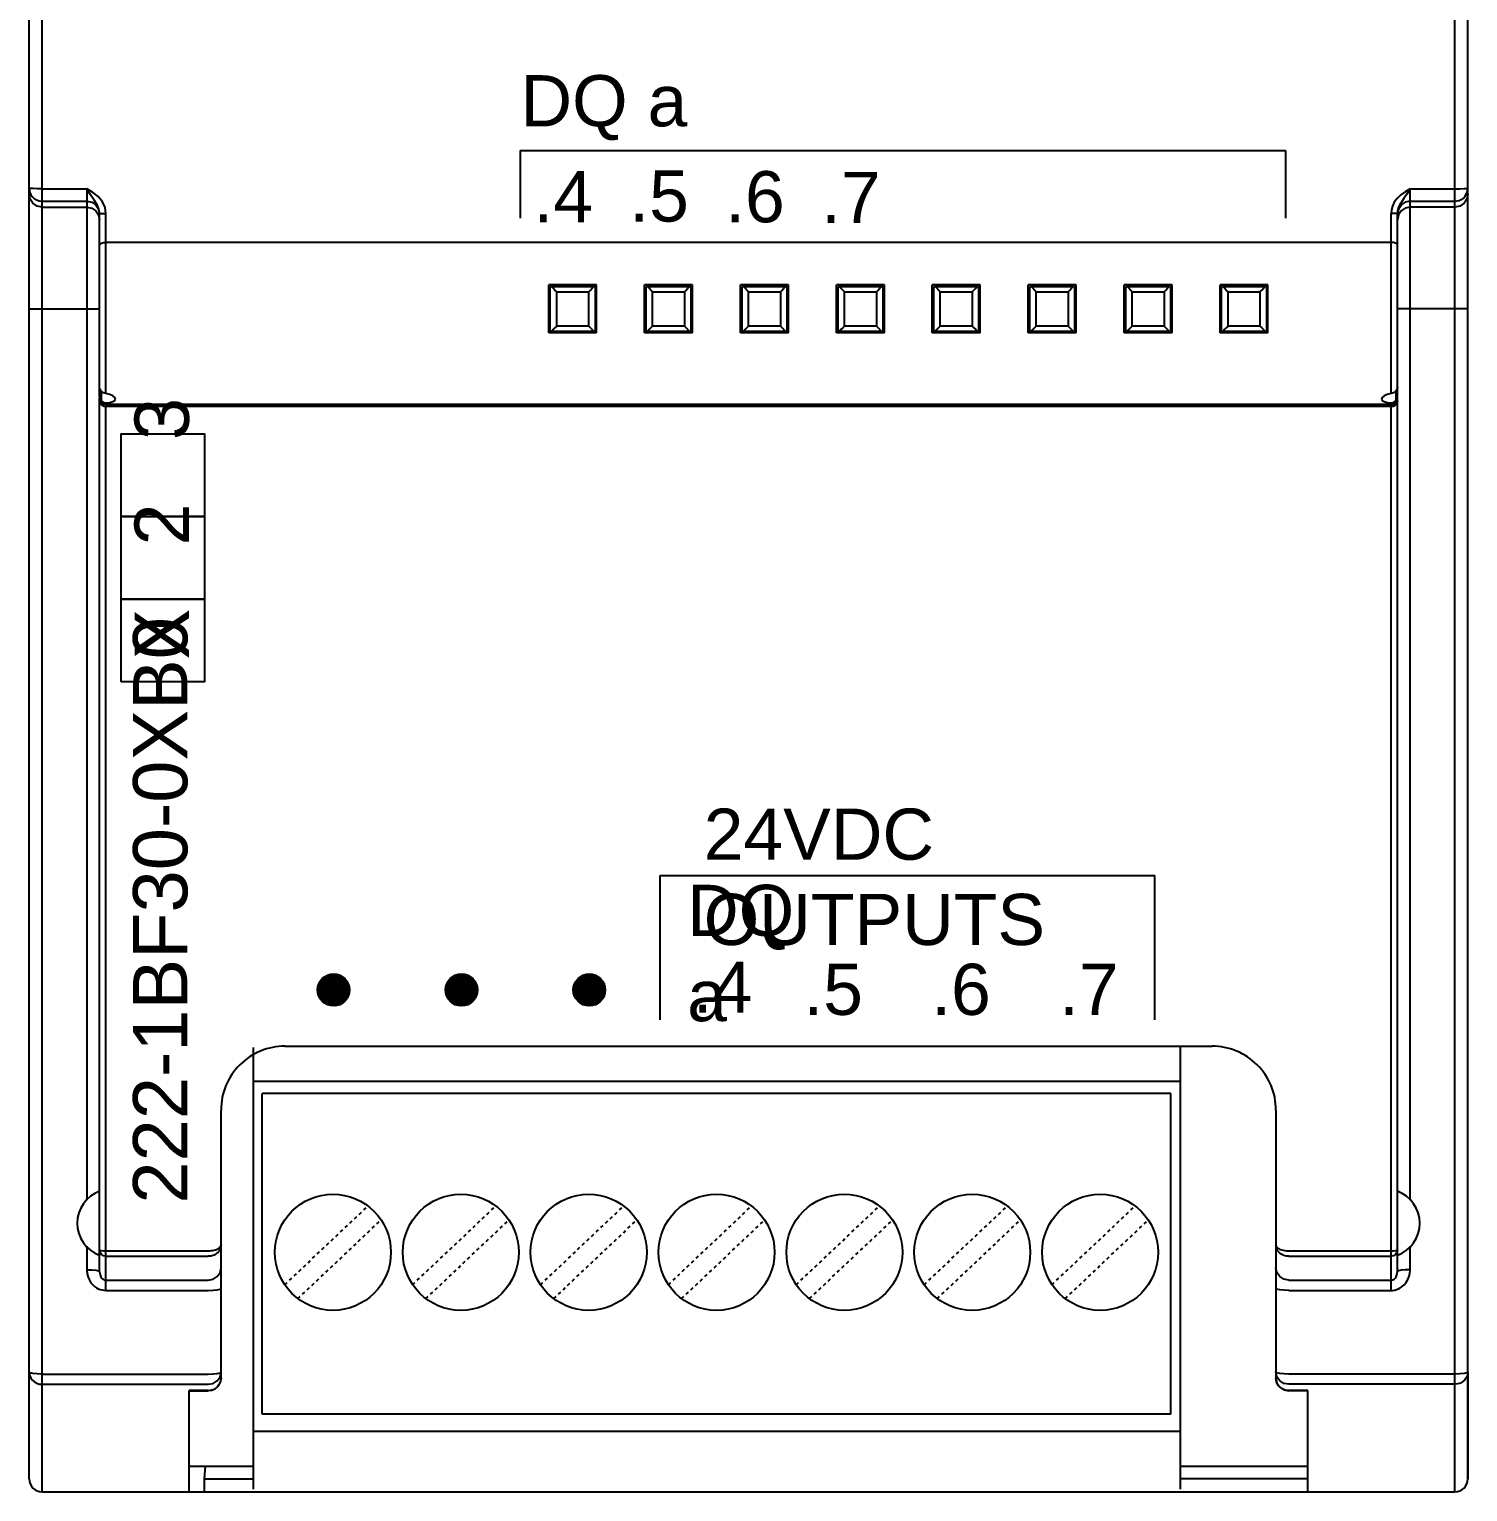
# Model space of a CAD drawing. Header units: inches. Extents: x 57 to 2760, y -193 to 2149.
# Drawn here: x 229.97 to 274.97, y 1503.68 to 1549.43 of the extents above; entities that cross this region are included whole.
import ezdxf

# ---------------------------------------------------------------- set-up
doc = ezdxf.new("R2010")
doc.units = ezdxf.units.IN
doc.header["$MEASUREMENT"] = 0
doc.linetypes.add('DOT', pattern=[0.2, 0.1, -0.1])
doc.styles.get("Standard").update_dxf_attribs({"font": 'arial.ttf'})

msp = doc.modelspace()

# ---------------------------------------------------------------- linework, layer by layer
at = {"color": 7, "linetype": 'Continuous'}
for p, q in [((230.37329, 1503.68422), (230.37329, 1603.68422)), ((274.57329, 1503.68422), (274.57329, 1603.68422)), ((229.97329, 1504.08422), (229.97329, 1603.28422)), ((274.97329, 1504.08422), (274.97329, 1603.28422)), ((229.97329, 1544.45532), (229.97329, 1563.09792)), ((274.97329, 1544.27052), (274.97329, 1563.09792)), ((230.37329, 1544.44652), (231.77329, 1544.44652)), ((231.77329, 1544.44652), (231.77329, 1512.807)), ((273.17329, 1512.807), (273.17329, 1544.44652)), ((273.17329, 1544.44652), (274.57329, 1544.44652)), ((274.9639, 1544.3695), (274.97329, 1544.45532)), ((230.37329, 1544.05684), (231.77329, 1544.05684)), ((230.37329, 1543.87204), (231.77329, 1543.87204)), ((232.14284, 1543.62605), (232.17329, 1543.47356)), ((232.17329, 1543.67629), (232.17329, 1543.67634)), ((232.17329, 1537.93337), (232.17329, 1543.6763)), ((232.27328, 1543.67221), (232.37329, 1543.67157)), ((232.37329, 1538.03858), (232.37329, 1543.67157)), ((272.67329, 1543.67221), (272.57329, 1543.67157)), ((272.57329, 1538.03858), (272.57329, 1543.67157)), ((272.77329, 1537.93337), (272.77329, 1543.67634)), ((272.80373, 1543.62605), (272.77329, 1543.47356)), ((273.17329, 1544.05684), (274.57329, 1544.05684)), ((274.57329, 1543.87204), (273.17329, 1543.87204)), ((272.57329, 1542.76809), (232.37329, 1542.76809)), ((246.22329, 1539.93422), (246.22329, 1541.43422)), ((247.72329, 1541.43422), (246.22329, 1541.43422)), ((246.27329, 1539.98422), (246.27329, 1541.38422)), ((246.27329, 1541.38422), (247.67329, 1541.38422)), ((247.67329, 1541.38422), (247.67329, 1539.98422)), ((247.72329, 1539.93422), (247.72329, 1541.43422)), ((249.22329, 1539.93422), (249.22329, 1541.43422)), ((250.72329, 1541.43422), (249.22329, 1541.43422)), ((249.27329, 1539.98422), (249.27329, 1541.38422)), ((249.27329, 1541.38422), (250.67329, 1541.38422)), ((250.67329, 1541.38422), (250.67329, 1539.98422)), ((250.72329, 1539.93422), (250.72329, 1541.43422)), ((252.22329, 1539.93422), (252.22329, 1541.43422)), ((253.72329, 1541.43422), (252.22329, 1541.43422)), ((252.27329, 1539.98422), (252.27329, 1541.38422)), ((252.27329, 1541.38422), (253.67329, 1541.38422)), ((253.67329, 1541.38422), (253.67329, 1539.98422)), ((253.72329, 1539.93422), (253.72329, 1541.43422)), ((255.22329, 1539.93422), (255.22329, 1541.43422)), ((256.72329, 1541.43422), (255.22329, 1541.43422)), ((255.27329, 1539.98422), (255.27329, 1541.38422)), ((255.27329, 1541.38422), (256.67329, 1541.38422)), ((256.67329, 1541.38422), (256.67329, 1539.98422)), ((256.72329, 1539.93422), (256.72329, 1541.43422)), ((258.22329, 1539.93422), (258.22329, 1541.43422)), ((259.72329, 1541.43422), (258.22329, 1541.43422)), ((258.27329, 1539.98422), (258.27329, 1541.38422)), ((258.27329, 1541.38422), (259.67329, 1541.38422)), ((259.67329, 1541.38422), (259.67329, 1539.98422)), ((259.72329, 1539.93422), (259.72329, 1541.43422)), ((261.22329, 1539.93422), (261.22329, 1541.43422)), ((262.72329, 1541.43422), (261.22329, 1541.43422)), ((261.27329, 1539.98422), (261.27329, 1541.38422)), ((261.27329, 1541.38422), (262.67329, 1541.38422)), ((262.67329, 1541.38422), (262.67329, 1539.98422)), ((262.72329, 1539.93422), (262.72329, 1541.43422)), ((264.22329, 1539.93422), (264.22329, 1541.43422)), ((265.72329, 1541.43422), (264.22329, 1541.43422)), ((264.27329, 1539.98422), (264.27329, 1541.38422)), ((264.27329, 1541.38422), (265.67329, 1541.38422)), ((265.67329, 1541.38422), (265.67329, 1539.98422)), ((265.72329, 1539.93422), (265.72329, 1541.43422)), ((267.22329, 1539.93422), (267.22329, 1541.43422)), ((268.72329, 1541.43422), (267.22329, 1541.43422)), ((267.27329, 1539.98422), (267.27329, 1541.38422)), ((267.27329, 1541.38422), (268.67329, 1541.38422)), ((268.67329, 1541.38422), (268.67329, 1539.98422)), ((268.72329, 1539.93422), (268.72329, 1541.43422)), ((246.22329, 1541.18422), (246.27329, 1541.18422)), ((246.47329, 1541.21993), (247.47329, 1541.21993)), ((246.47336, 1540.1485), (246.47336, 1541.21993)), ((247.47321, 1541.21993), (247.47321, 1540.1485)), ((249.47329, 1541.21993), (250.47329, 1541.21993)), ((249.47336, 1540.1485), (249.47336, 1541.21993)), ((250.47321, 1541.21993), (250.47321, 1540.1485)), ((252.47329, 1541.21993), (253.47329, 1541.21993)), ((252.47336, 1540.1485), (252.47336, 1541.21993)), ((253.47321, 1541.21993), (253.47321, 1540.1485)), ((255.47329, 1541.21993), (256.47329, 1541.21993)), ((255.47336, 1540.1485), (255.47336, 1541.21993)), ((256.47321, 1541.21993), (256.47321, 1540.1485)), ((258.47329, 1541.21993), (259.47329, 1541.21993)), ((258.47336, 1540.1485), (258.47336, 1541.21993)), ((259.47321, 1541.21993), (259.47321, 1540.1485)), ((261.47329, 1541.21993), (262.47329, 1541.21993)), ((261.47336, 1540.1485), (261.47336, 1541.21993)), ((262.47321, 1541.21993), (262.47321, 1540.1485)), ((264.47329, 1541.21993), (265.47329, 1541.21993)), ((264.47336, 1540.1485), (264.47336, 1541.21993)), ((265.47321, 1541.21993), (265.47321, 1540.1485)), ((267.47329, 1541.21993), (268.47329, 1541.21993)), ((267.47336, 1540.1485), (267.47336, 1541.21993)), ((268.47321, 1541.21993), (268.47321, 1540.1485)), ((268.67329, 1541.18422), (268.72329, 1541.18422)), ((229.97329, 1540.68422), (232.17329, 1540.68422)), ((274.97329, 1540.68422), (272.77329, 1540.68422)), ((246.22329, 1540.18422), (246.27329, 1540.18422)), ((247.67329, 1539.98422), (246.27329, 1539.98422)), ((247.47329, 1540.1485), (246.47329, 1540.1485)), ((250.67329, 1539.98422), (249.27329, 1539.98422)), ((250.47329, 1540.1485), (249.47329, 1540.1485)), ((253.67329, 1539.98422), (252.27329, 1539.98422)), ((253.47329, 1540.1485), (252.47329, 1540.1485)), ((256.67329, 1539.98422), (255.27329, 1539.98422)), ((256.47329, 1540.1485), (255.47329, 1540.1485)), ((259.67329, 1539.98422), (258.27329, 1539.98422)), ((259.47329, 1540.1485), (258.47329, 1540.1485)), ((262.67329, 1539.98422), (261.27329, 1539.98422)), ((262.47329, 1540.1485), (261.47329, 1540.1485)), ((265.67329, 1539.98422), (264.27329, 1539.98422)), ((265.47329, 1540.1485), (264.47329, 1540.1485)), ((268.67329, 1539.98422), (267.27329, 1539.98422)), ((268.47329, 1540.1485), (267.47329, 1540.1485)), ((268.67329, 1540.18422), (268.72329, 1540.18422)), ((247.72329, 1539.93422), (246.22329, 1539.93422)), ((250.72329, 1539.93422), (249.22329, 1539.93422)), ((253.72329, 1539.93422), (252.22329, 1539.93422)), ((256.72329, 1539.93422), (255.22329, 1539.93422)), ((259.72329, 1539.93422), (258.22329, 1539.93422)), ((262.72329, 1539.93422), (261.22329, 1539.93422)), ((265.72329, 1539.93422), (264.22329, 1539.93422)), ((268.72329, 1539.93422), (267.22329, 1539.93422)), ((232.22329, 1538.11532), (232.22329, 1537.8075)), ((272.72329, 1538.11532), (272.72329, 1537.8075)), ((232.17329, 1510.56805), (232.17329, 1537.89487)), ((232.37329, 1509.98165), (232.37329, 1537.74837)), ((272.57329, 1537.69563), (232.37329, 1537.69563)), ((272.57329, 1509.98165), (272.57329, 1537.74837)), ((272.75806, 1537.81863), (272.77329, 1537.89487)), ((272.77329, 1537.81211), (272.76272, 1537.75315)), ((272.77329, 1510.56805), (272.77329, 1537.89487)), ((272.77329, 1537.81211), (272.77329, 1537.89487)), ((272.57329, 1537.62824), (232.37329, 1537.62824)), ((238.9949, 1519.37489), (239.5001, 1519.88008)), ((238.99745, 1519.40063), (239.47435, 1519.87754)), ((238.99875, 1519.35554), (239.51945, 1519.87623)), ((239.0026, 1519.33618), (239.5388, 1519.87238)), ((239.00321, 1519.4296), (239.44539, 1519.87178)), ((239.00645, 1519.31683), (239.55816, 1519.86853)), ((239.00897, 1519.45856), (239.41643, 1519.86602)), ((239.0103, 1519.29748), (239.57751, 1519.86468)), ((239.01415, 1519.27813), (239.59686, 1519.86083)), ((239.01473, 1519.48752), (239.38746, 1519.86026)), ((239.018, 1519.25877), (239.61621, 1519.85698)), ((239.02049, 1519.51648), (239.3585, 1519.85449)), ((239.02185, 1519.23942), (239.63557, 1519.85313)), ((239.0257, 1519.22007), (239.65492, 1519.84929)), ((239.02625, 1519.54545), (239.32954, 1519.84873)), ((239.02955, 1519.20072), (239.67427, 1519.84544)), ((239.03442, 1519.57681), (239.29817, 1519.84057)), ((239.03584, 1519.1838), (239.69118, 1519.83915)), ((239.04513, 1519.16989), (239.70509, 1519.82986)), ((239.05442, 1519.15598), (239.719, 1519.82056)), ((242.99722, 1519.36326), (243.51172, 1519.87777)), ((242.99975, 1519.4122), (243.46279, 1519.87524)), ((243.00492, 1519.32456), (243.55043, 1519.87007)), ((243.01127, 1519.47013), (243.40486, 1519.86372)), ((243.01261, 1519.28585), (243.58913, 1519.86237)), ((243.02031, 1519.24715), (243.62784, 1519.85467)), ((243.02279, 1519.52805), (243.34693, 1519.85219)), ((243.02801, 1519.20844), (243.66654, 1519.84697)), ((243.04142, 1519.17545), (243.69954, 1519.83357)), ((243.05307, 1519.60474), (243.27025, 1519.82191)), ((246.99722, 1519.36326), (247.51172, 1519.87777)), ((246.99975, 1519.4122), (247.46279, 1519.87524)), ((247.00492, 1519.32456), (247.55043, 1519.87007)), ((247.01127, 1519.47013), (247.40486, 1519.86372)), ((247.01261, 1519.28585), (247.58913, 1519.86237)), ((247.02031, 1519.24715), (247.62784, 1519.85467)), ((247.02279, 1519.52805), (247.34693, 1519.85219)), ((247.02801, 1519.20844), (247.66654, 1519.84697)), ((247.04142, 1519.17545), (247.69954, 1519.83357)), ((247.05307, 1519.60474), (247.27025, 1519.82191)), ((239.06372, 1519.14208), (239.73291, 1519.81127)), ((239.07301, 1519.12817), (239.74682, 1519.80198)), ((239.08114, 1519.64674), (239.22825, 1519.79385)), ((239.0823, 1519.11426), (239.76073, 1519.79268)), ((239.0916, 1519.10035), (239.77464, 1519.78339)), ((239.10089, 1519.08644), (239.78854, 1519.7741)), ((239.11018, 1519.07253), (239.80245, 1519.7648)), ((239.11948, 1519.05862), (239.81636, 1519.75551)), ((239.12786, 1519.71666), (239.15833, 1519.74713)), ((239.12877, 1519.04472), (239.83027, 1519.74621)), ((239.13806, 1519.03081), (239.84418, 1519.73692)), ((239.15098, 1519.02052), (239.85446, 1519.72401)), ((239.16489, 1519.01123), (239.86376, 1519.7101)), ((239.1788, 1519.00193), (239.87305, 1519.69619)), ((239.19271, 1518.99264), (239.88234, 1519.68228)), ((239.20661, 1518.98335), (239.89164, 1519.66837)), ((239.22052, 1518.97405), (239.90093, 1519.65446)), ((239.23443, 1518.96476), (239.91022, 1519.64055)), ((239.24834, 1518.95547), (239.91952, 1519.62665)), ((239.26225, 1518.94617), (239.92881, 1519.61274)), ((239.27616, 1518.93688), (239.93811, 1519.59883)), ((239.29007, 1518.92759), (239.9474, 1519.58492)), ((239.30464, 1518.91896), (239.95603, 1519.57035)), ((239.32399, 1518.91511), (239.95988, 1519.55099)), ((239.34335, 1518.91126), (239.96372, 1519.53164)), ((239.3627, 1518.90741), (239.96757, 1519.51229)), ((239.38205, 1518.90356), (239.97142, 1519.49294)), ((239.4014, 1518.89971), (239.97527, 1519.47358)), ((239.42076, 1518.89586), (239.97912, 1519.45423)), ((239.44011, 1518.89201), (239.98297, 1519.43488)), ((239.45946, 1518.88816), (239.98682, 1519.41553)), ((239.47881, 1518.88431), (239.99067, 1519.39617)), ((239.50042, 1518.88272), (239.99226, 1519.37456)), ((243.06001, 1519.14763), (243.72736, 1519.81498)), ((243.07859, 1519.11981), (243.75517, 1519.79639)), ((243.09718, 1519.092), (243.78299, 1519.77781)), ((243.11577, 1519.06418), (243.81081, 1519.75922)), ((243.13435, 1519.03636), (243.83862, 1519.74063)), ((243.15933, 1519.01494), (243.86005, 1519.71565)), ((243.18715, 1518.99635), (243.87863, 1519.68783)), ((243.21497, 1518.97777), (243.89722, 1519.66002)), ((243.24279, 1518.95918), (243.91581, 1519.6322)), ((243.2706, 1518.94059), (243.93439, 1519.60438)), ((243.29842, 1518.92201), (243.95298, 1519.57657)), ((243.33562, 1518.9128), (243.96219, 1519.53937)), ((243.37432, 1518.9051), (243.96989, 1519.50066)), ((243.41303, 1518.8974), (243.97759, 1519.46196)), ((243.45173, 1518.8897), (243.98528, 1519.42325)), ((243.49044, 1518.882), (243.99298, 1519.38455)), ((247.06001, 1519.14763), (247.72736, 1519.81498)), ((247.07859, 1519.11981), (247.75517, 1519.79639)), ((247.09718, 1519.092), (247.78299, 1519.77781)), ((247.11577, 1519.06418), (247.81081, 1519.75922)), ((247.13435, 1519.03636), (247.83862, 1519.74063)), ((247.15933, 1519.01494), (247.86005, 1519.71565)), ((247.18715, 1518.99635), (247.87863, 1519.68783)), ((247.21497, 1518.97777), (247.89722, 1519.66002)), ((247.24279, 1518.95918), (247.91581, 1519.6322)), ((247.2706, 1518.94059), (247.93439, 1519.60438)), ((247.29842, 1518.92201), (247.95298, 1519.57657)), ((247.33562, 1518.9128), (247.96219, 1519.53937)), ((247.37432, 1518.9051), (247.96989, 1519.50066)), ((247.41303, 1518.8974), (247.97759, 1519.46196)), ((247.45173, 1518.8897), (247.98528, 1519.42325)), ((247.49044, 1518.882), (247.99298, 1519.38455)), ((239.52939, 1518.88849), (239.9865, 1519.3456)), ((239.55835, 1518.89425), (239.98074, 1519.31663)), ((239.58731, 1518.90001), (239.97498, 1519.28767)), ((239.61628, 1518.90577), (239.96922, 1519.25871)), ((239.64524, 1518.91153), (239.96346, 1519.22975)), ((239.6742, 1518.91729), (239.95769, 1519.20078)), ((239.72892, 1518.9488), (239.92618, 1519.14607)), ((239.79884, 1518.99553), (239.87946, 1519.07614)), ((243.54678, 1518.89195), (243.98304, 1519.3282)), ((243.60471, 1518.90347), (243.97152, 1519.27028)), ((243.66264, 1518.91499), (243.96, 1519.21235)), ((243.77092, 1518.97687), (243.89812, 1519.10407)), ((247.54678, 1518.89195), (247.98304, 1519.3282)), ((247.60471, 1518.90347), (247.97152, 1519.27028)), ((247.66264, 1518.91499), (247.96, 1519.21235)), ((236.97329, 1517.57949), (236.97329, 1503.76422)), ((237.97338, 1517.62222), (266.97329, 1517.62222)), ((265.97329, 1517.57949), (265.97329, 1503.76422)), ((265.97329, 1516.51333), (236.97329, 1516.51333)), ((265.68329, 1516.14622), (237.26329, 1516.14622)), ((237.26329, 1506.11422), (237.26329, 1516.14622)), ((265.68329, 1506.11422), (265.68329, 1516.14622)), ((235.97329, 1507.23786), (235.97329, 1515.62222)), ((235.97329, 1511.39922), (235.97329, 1515.62222)), ((268.97329, 1515.62222), (268.97329, 1507.23786)), ((231.77329, 1511.36144), (231.77329, 1510.62822)), ((232.37329, 1511.22138), (235.57329, 1511.22138)), ((269.37329, 1511.22138), (272.57329, 1511.22138)), ((273.17329, 1510.62822), (273.17329, 1511.36144)), ((232.37329, 1511.04854), (235.57329, 1511.04854)), ((269.37329, 1511.04854), (272.57329, 1511.04854)), ((232.37329, 1510.30655), (235.57329, 1510.30655)), ((269.37329, 1510.30655), (272.57329, 1510.30655)), ((232.37329, 1509.98165), (235.57329, 1509.98165)), ((269.37329, 1509.98165), (272.57329, 1509.98165)), ((230.37329, 1507.3658), (235.57329, 1507.3658)), ((230.37329, 1507.04595), (235.57329, 1507.04595)), ((235.94268, 1507.2842), (235.97329, 1507.4325)), ((269.00389, 1507.2842), (268.97329, 1507.4325)), ((274.57329, 1507.3658), (269.37329, 1507.3658)), ((274.57329, 1507.04595), (269.37329, 1507.04595)), ((274.97329, 1507.4325), (274.97329, 1504.08422)), ((234.97329, 1503.68422), (234.97329, 1506.85052)), ((235.57329, 1506.85052), (234.97329, 1506.85052)), ((234.97329, 1506.83786), (235.57329, 1506.83786)), ((235.72449, 1506.86754), (235.57329, 1506.83786)), ((235.57329, 1506.85052), (235.68892, 1506.86706)), ((235.68892, 1506.86706), (235.79617, 1506.91623)), ((235.79617, 1506.91623), (235.8893, 1507.00039)), ((269.22208, 1506.86754), (269.37329, 1506.83786)), ((269.97329, 1506.85052), (269.37329, 1506.85052)), ((269.97329, 1506.83786), (269.37329, 1506.83786)), ((269.97329, 1503.68422), (269.97329, 1506.85052)), ((265.68329, 1506.11422), (237.26329, 1506.11422)), ((236.97329, 1505.57422), (265.97329, 1505.57422)), ((234.97329, 1504.48422), (236.97329, 1504.48422)), ((235.47329, 1504.48422), (235.44187, 1504.08422)), ((265.97329, 1504.48422), (269.97329, 1504.48422)), ((235.44187, 1504.08422), (235.44187, 1503.68422)), ((235.44187, 1504.08422), (236.97329, 1504.08422)), ((269.97329, 1504.08422), (265.97329, 1504.08422)), ((230.37329, 1503.68422), (274.57329, 1503.68422))]:
    msp.add_line(p, q, dxfattribs=at)
for p, q in [((245.32887, 1545.63612), (269.26797, 1545.63612)), ((245.32887, 1545.63612), (245.32887, 1543.52009)), ((269.26797, 1545.63612), (269.26797, 1543.52009)), ((249.71353, 1522.96263), (265.18829, 1522.96263)), ((249.71353, 1518.44904), (249.71353, 1522.96263)), ((265.18829, 1518.44904), (265.18829, 1522.96263))]:
    msp.add_line(p, q)
at = {"linetype": 'DOT'}
for p, q in [((237.96743, 1510.16099), (240.56651, 1512.62304)), ((241.96743, 1510.16099), (244.56651, 1512.62304)), ((245.96743, 1510.16099), (248.56651, 1512.62304)), ((249.96743, 1510.16099), (252.56651, 1512.62304)), ((253.96743, 1510.16099), (256.56651, 1512.62304)), ((257.96743, 1510.16099), (260.56651, 1512.62304)), ((261.96743, 1510.16099), (264.56651, 1512.62304)), ((238.38006, 1509.7254), (240.97914, 1512.18745)), ((242.38006, 1509.7254), (244.97914, 1512.18745)), ((246.38006, 1509.7254), (248.97914, 1512.18745)), ((250.38006, 1509.7254), (252.97914, 1512.18745)), ((254.38006, 1509.7254), (256.97914, 1512.18745)), ((258.38006, 1509.7254), (260.97914, 1512.18745)), ((262.38006, 1509.7254), (264.97914, 1512.18745))]:
    msp.add_line(p, q, dxfattribs=at)
at = {"color": 7, "linetype": 'Continuous'}
for points in [[(230.37329, 1544.44652), (230.21965, 1544.4472), (230.0895, 1544.44912), (230.00296, 1544.45199), (229.97329, 1544.45532)], [(229.97329, 1544.45532), (229.97839, 1544.39188), (229.99524, 1544.32513), (230.02578, 1544.25797), (230.07127, 1544.19405), (230.13166, 1544.13776), (230.20491, 1544.09386), (230.28714, 1544.06619), (230.37329, 1544.05684)], [(230.37329, 1543.87204), (230.22021, 1543.90237), (230.09044, 1543.98875), (230.00373, 1544.11803), (229.97329, 1544.27052)], [(232.17329, 1543.67634), (232.15495, 1543.80654), (232.09954, 1543.93964), (232.00723, 1544.08268), (231.88988, 1544.25268), (231.77329, 1544.44652)], [(232.37329, 1543.67157), (232.34588, 1543.85858), (232.26307, 1544.03938), (232.12454, 1544.20493), (231.94797, 1544.34125), (231.77329, 1544.44652)], [(273.17329, 1544.44652), (273.01548, 1544.35216), (272.87764, 1544.2535), (272.76281, 1544.14418), (272.67494, 1544.02557), (272.6157, 1543.90352), (272.58311, 1543.78385), (272.57329, 1543.67157)], [(273.17329, 1544.44652), (273.06801, 1544.27039), (272.97628, 1544.1346), (272.89981, 1544.02553), (272.84113, 1543.92868), (272.80158, 1543.83838), (272.77983, 1543.75386), (272.77329, 1543.67634)], [(274.57329, 1544.44652), (274.72692, 1544.4472), (274.85707, 1544.44912), (274.94361, 1544.45199), (274.97329, 1544.45532)], [(274.57329, 1544.05684), (274.63696, 1544.06192), (274.70397, 1544.07871), (274.77138, 1544.10914), (274.83556, 1544.15445), (274.89206, 1544.21461), (274.93612, 1544.28758), (274.9639, 1544.3695)], [(274.97329, 1544.27052), (274.94284, 1544.11803), (274.85613, 1543.98875), (274.72636, 1543.90237), (274.57329, 1543.87204)], [(231.77329, 1544.05684), (231.92636, 1544.02651), (232.05613, 1543.94013), (232.14284, 1543.81085), (232.16984, 1543.67561)], [(231.77329, 1543.87204), (231.92636, 1543.84171), (232.05613, 1543.75533), (232.14284, 1543.62605)], [(232.17329, 1543.67634), (232.20008, 1543.67396), (232.27328, 1543.67221)], [(272.77329, 1543.67634), (272.74649, 1543.67396), (272.67329, 1543.67221)], [(273.17329, 1544.05684), (273.02021, 1544.02651), (272.89044, 1543.94013), (272.80373, 1543.81085), (272.77674, 1543.67565)], [(273.17329, 1543.87204), (273.02021, 1543.84171), (272.89044, 1543.75533), (272.80373, 1543.62605)], [(232.17329, 1542.68778), (232.18719, 1542.7176), (232.22848, 1542.74354), (232.29334, 1542.76153), (232.37329, 1542.76809)], [(272.77329, 1542.68778), (272.75938, 1542.7176), (272.71809, 1542.74354), (272.65323, 1542.76153), (272.57329, 1542.76809)], [(246.47329, 1541.21993), (246.41903, 1541.27507), (246.36654, 1541.32981), (246.31595, 1541.38422)], [(247.47329, 1541.21993), (247.52754, 1541.27507), (247.58003, 1541.32981), (247.63062, 1541.38422)], [(249.47329, 1541.21993), (249.41904, 1541.27505), (249.36655, 1541.3298), (249.31595, 1541.38422)], [(250.47329, 1541.21993), (250.52753, 1541.27505), (250.58002, 1541.3298), (250.63062, 1541.38422)], [(252.47329, 1541.21993), (252.41906, 1541.27504), (252.36656, 1541.32979), (252.31595, 1541.38422)], [(253.47329, 1541.21993), (253.52751, 1541.27504), (253.58001, 1541.32979), (253.63062, 1541.38422)], [(255.47329, 1541.21993), (255.41907, 1541.27503), (255.36658, 1541.32977), (255.31595, 1541.38422)], [(256.47329, 1541.21993), (256.5275, 1541.27503), (256.57999, 1541.32977), (256.63062, 1541.38422)], [(258.47329, 1541.21993), (258.41908, 1541.27502), (258.36659, 1541.32976), (258.31595, 1541.38422)], [(259.47329, 1541.21993), (259.52749, 1541.27502), (259.57998, 1541.32976), (259.63062, 1541.38422)], [(261.47329, 1541.21993), (261.41909, 1541.27501), (261.36659, 1541.32975), (261.31595, 1541.38422)], [(262.47329, 1541.21993), (262.52748, 1541.27501), (262.57997, 1541.32975), (262.63062, 1541.38422)], [(264.47329, 1541.21993), (264.4191, 1541.275), (264.3666, 1541.32975), (264.31595, 1541.38422)], [(265.47329, 1541.21993), (265.52747, 1541.275), (265.57997, 1541.32975), (265.63062, 1541.38422)], [(267.47329, 1541.21993), (267.4191, 1541.275), (267.3666, 1541.32974), (267.31595, 1541.38422)], [(268.47329, 1541.21993), (268.52747, 1541.275), (268.57997, 1541.32974), (268.63062, 1541.38422)], [(246.47329, 1540.1485), (246.41903, 1540.09337), (246.36654, 1540.03862), (246.31595, 1539.98422)], [(247.47329, 1540.1485), (247.52754, 1540.09337), (247.58003, 1540.03862), (247.63062, 1539.98422)], [(249.47329, 1540.1485), (249.41904, 1540.09338), (249.36655, 1540.03864), (249.31595, 1539.98422)], [(250.47329, 1540.1485), (250.52753, 1540.09338), (250.58002, 1540.03864), (250.63062, 1539.98422)], [(252.47329, 1540.1485), (252.41906, 1540.0934), (252.36656, 1540.03865), (252.31595, 1539.98422)], [(253.47329, 1540.1485), (253.52751, 1540.0934), (253.58001, 1540.03865), (253.63062, 1539.98422)], [(255.47329, 1540.1485), (255.41907, 1540.09341), (255.36658, 1540.03866), (255.31595, 1539.98422)], [(256.47329, 1540.1485), (256.5275, 1540.09341), (256.57999, 1540.03866), (256.63062, 1539.98422)], [(258.47329, 1540.1485), (258.41908, 1540.09342), (258.36659, 1540.03868), (258.31595, 1539.98422)], [(259.47329, 1540.1485), (259.52749, 1540.09342), (259.57998, 1540.03868), (259.63062, 1539.98422)], [(261.47329, 1540.1485), (261.41909, 1540.09343), (261.36659, 1540.03868), (261.31595, 1539.98422)], [(262.47329, 1540.1485), (262.52748, 1540.09343), (262.57997, 1540.03868), (262.63062, 1539.98422)], [(264.47329, 1540.1485), (264.4191, 1540.09344), (264.3666, 1540.03869), (264.31595, 1539.98422)], [(265.47329, 1540.1485), (265.52747, 1540.09344), (265.57997, 1540.03869), (265.63062, 1539.98422)], [(267.47329, 1540.1485), (267.4191, 1540.09344), (267.3666, 1540.03869), (267.31595, 1539.98422)], [(268.47329, 1540.1485), (268.52747, 1540.09344), (268.57997, 1540.03869), (268.63062, 1539.98422)], [(232.22329, 1538.11532), (232.1861, 1538.17415), (232.17329, 1538.24119)], [(232.37329, 1538.03858), (232.29144, 1538.06507), (232.22329, 1538.11532)], [(272.72329, 1538.11532), (272.65515, 1538.06509), (272.57329, 1538.03858)], [(272.77329, 1538.24119), (272.76041, 1538.17399), (272.72329, 1538.11532)], [(232.17329, 1537.93337), (232.1861, 1537.86633), (232.22329, 1537.8075)], [(232.37329, 1537.69563), (232.29675, 1537.7108), (232.23186, 1537.75399), (232.18851, 1537.81863), (232.17329, 1537.89487)], [(232.37329, 1537.62824), (232.31169, 1537.63718), (232.25702, 1537.6625), (232.21334, 1537.70172), (232.18388, 1537.75307), (232.17329, 1537.81211)], [(232.22329, 1537.8075), (232.29145, 1537.76081), (232.37329, 1537.74837)], [(232.67329, 1537.86514), (232.65233, 1537.91444), (232.59113, 1537.96434), (232.495, 1538.00805), (232.37329, 1538.03858)], [(232.37329, 1537.74837), (232.495, 1537.76268), (232.59113, 1537.78703), (232.65233, 1537.82161), (232.67329, 1537.86514)], [(272.57329, 1538.03858), (272.45157, 1538.00805), (272.35544, 1537.96434), (272.29424, 1537.91444), (272.27329, 1537.86514)], [(272.27329, 1537.86514), (272.29424, 1537.82161), (272.35544, 1537.78703), (272.45157, 1537.76268), (272.57329, 1537.74837)], [(272.57329, 1537.69563), (272.64982, 1537.7108), (272.71471, 1537.75399), (272.75806, 1537.81863)], [(272.57329, 1537.74837), (272.65516, 1537.76082), (272.72329, 1537.8075)], [(272.76272, 1537.75315), (272.73344, 1537.70197), (272.68978, 1537.66265), (272.63496, 1537.6372), (272.57329, 1537.62824)], [(272.72329, 1537.8075), (272.76041, 1537.86617), (272.77329, 1537.93337)], [(232.37329, 1511.04854), (232.29771, 1511.06286), (232.23279, 1511.10423), (232.18862, 1511.16755), (232.17329, 1511.24173)], [(232.17329, 1511.24173), (232.18862, 1511.23392), (232.23279, 1511.22725), (232.29771, 1511.22289), (232.37329, 1511.22138)], [(235.97329, 1511.39929), (235.96953, 1511.35131), (235.96, 1511.30961), (235.94506, 1511.26983), (235.92449, 1511.23138), (235.8987, 1511.1953), (235.86845, 1511.16255), (235.8347, 1511.1338), (235.79731, 1511.1087), (235.75607, 1511.0873), (235.71194, 1511.07028), (235.66614, 1511.05812), (235.61993, 1511.05093), (235.57329, 1511.04854)], [(235.57329, 1511.22138), (235.61993, 1511.2226), (235.66615, 1511.22624), (235.71194, 1511.23242), (235.75608, 1511.24105), (235.79732, 1511.2519), (235.8347, 1511.26463), (235.86845, 1511.27921), (235.8987, 1511.29583), (235.92449, 1511.31412), (235.94506, 1511.33362), (235.96, 1511.35379), (235.96953, 1511.37493), (235.97329, 1511.39922)], [(269.37327, 1511.04854), (269.30836, 1511.05319), (269.25092, 1511.06535), (269.20076, 1511.08284), (269.15735, 1511.10403), (269.11992, 1511.12786), (269.08755, 1511.15381), (269.05917, 1511.1821), (269.03418, 1511.21323), (269.01294, 1511.247), (268.99598, 1511.28279), (268.98364, 1511.31996), (268.97604, 1511.35811), (268.97329, 1511.39927)], [(268.97329, 1511.39925), (268.97604, 1511.37838), (268.98364, 1511.35904), (268.99597, 1511.3402), (269.01293, 1511.32205), (269.03417, 1511.30493), (269.05916, 1511.28914), (269.08753, 1511.27479), (269.11989, 1511.26163), (269.15732, 1511.24954), (269.20071, 1511.23879), (269.25086, 1511.22992), (269.3083, 1511.22375), (269.37319, 1511.22139)], [(272.77329, 1511.24173), (272.75806, 1511.1678), (272.71471, 1511.10512), (272.64982, 1511.06325), (272.57329, 1511.04854)], [(272.57329, 1511.22138), (272.65007, 1511.22294), (272.71534, 1511.22741), (272.75842, 1511.23403), (272.77329, 1511.24173)], [(235.57329, 1510.30655), (235.72636, 1510.33596), (235.85613, 1510.41972), (235.94284, 1510.54506), (235.97329, 1510.69292)], [(269.37329, 1510.30655), (269.22021, 1510.33596), (269.09044, 1510.41972), (269.00373, 1510.54506), (268.97329, 1510.69292)], [(231.77329, 1510.62822), (231.78439, 1510.50442), (231.81329, 1510.39616), (231.85468, 1510.30314), (231.90469, 1510.22449), (231.95992, 1510.15963), (232.01731, 1510.10779), (232.07485, 1510.06734), (232.13211, 1510.03621), (232.18985, 1510.01262), (232.24924, 1509.99562), (232.31057, 1509.98519), (232.37329, 1509.98165)], [(231.77329, 1510.62822), (231.92636, 1510.62364), (232.05613, 1510.6106), (232.14284, 1510.59108), (232.17329, 1510.56805)], [(232.17329, 1510.56805), (232.17699, 1510.518), (232.18662, 1510.47423), (232.20042, 1510.43662), (232.21709, 1510.4048), (232.2355, 1510.37857), (232.25463, 1510.35759), (232.27381, 1510.34122), (232.2929, 1510.32863), (232.31214, 1510.31908), (232.33194, 1510.31221), (232.35238, 1510.30798), (232.37329, 1510.30655)], [(272.57329, 1509.98165), (272.62827, 1509.98437), (272.68464, 1509.99289), (272.74261, 1510.00794), (272.80213, 1510.03054), (272.86285, 1510.06196), (272.9239, 1510.10357), (272.98373, 1510.15667), (273.0404, 1510.2225), (273.09132, 1510.30207), (273.13322, 1510.39598), (273.16224, 1510.50476), (273.17329, 1510.62822)], [(272.57329, 1510.30655), (272.59162, 1510.30765), (272.61041, 1510.3111), (272.62973, 1510.31719), (272.64957, 1510.32634), (272.66981, 1510.33906), (272.69016, 1510.35589), (272.7101, 1510.37737), (272.72898, 1510.40399), (272.74595, 1510.43617), (272.75992, 1510.47414), (272.7696, 1510.51812), (272.77329, 1510.56805)], [(273.17329, 1510.62822), (273.02021, 1510.62364), (272.89044, 1510.6106), (272.80373, 1510.59108), (272.77329, 1510.56805)], [(235.57329, 1509.98165), (235.72636, 1509.98633), (235.85613, 1509.99965), (235.94284, 1510.01959), (235.97329, 1510.04311)], [(269.37329, 1509.98165), (269.22021, 1509.98633), (269.09044, 1509.99965), (269.00373, 1510.01959), (268.97329, 1510.04311)], [(229.97329, 1507.4325), (229.97848, 1507.37042), (229.99557, 1507.30528), (230.02647, 1507.23991), (230.07235, 1507.17785), (230.13305, 1507.12343), (230.20629, 1507.08124), (230.28807, 1507.05482), (230.37329, 1507.04595)], [(230.37329, 1507.3658), (230.21994, 1507.37089), (230.09003, 1507.3854), (230.0034, 1507.40711), (229.97329, 1507.4325)], [(235.57329, 1507.3658), (235.72539, 1507.37081), (235.85562, 1507.38525), (235.94268, 1507.40691), (235.97329, 1507.4325)], [(235.57329, 1507.04595), (235.72539, 1507.07499), (235.85562, 1507.15868), (235.94268, 1507.2842)], [(235.97329, 1507.23786), (235.94389, 1507.08735), (235.85684, 1506.95573), (235.72449, 1506.86754)], [(235.8893, 1507.00039), (235.95214, 1507.1136), (235.97329, 1507.23786)], [(269.37329, 1507.3658), (269.22118, 1507.37081), (269.09095, 1507.38525), (269.00389, 1507.40691), (268.97329, 1507.4325)], [(268.97329, 1507.23786), (269.00268, 1507.08735), (269.08973, 1506.95573), (269.22208, 1506.86754)], [(269.37329, 1506.85052), (269.25765, 1506.86706), (269.1504, 1506.91623), (269.05728, 1507.00039), (268.99443, 1507.1136), (268.97329, 1507.23786)], [(269.37329, 1507.04595), (269.22118, 1507.07499), (269.09095, 1507.15868), (269.00389, 1507.2842)], [(274.97329, 1507.4325), (274.94317, 1507.40711), (274.85654, 1507.3854), (274.72663, 1507.37089), (274.57329, 1507.3658)], [(274.97329, 1507.4325), (274.96881, 1507.37481), (274.95361, 1507.31275), (274.92525, 1507.24884), (274.88184, 1507.18651), (274.8224, 1507.13006), (274.7482, 1507.08487), (274.66323, 1507.05585), (274.57329, 1507.04595)]]:
    msp.add_lwpolyline(points, dxfattribs=at)
for points in [[(232.84648, 1534.19054), (232.84648, 1536.77397), (235.45164, 1536.77397), (235.45164, 1534.19054)], [(232.84648, 1531.60711), (232.84648, 1534.19054), (235.45164, 1534.19054), (235.45164, 1531.60711)], [(232.84648, 1529.02368), (232.84648, 1531.60711), (235.45164, 1531.60711), (235.45164, 1529.02368)]]:
    msp.add_lwpolyline(points, close=True)
for centre, radius in [((239.49362, 1519.38137), 0.5), ((243.49362, 1519.38137), 0.5), ((247.49362, 1519.38137), 0.5), ((239.47329, 1511.17422), 1.815), ((243.47329, 1511.17422), 1.815), ((247.47329, 1511.17422), 1.815), ((251.47329, 1511.17422), 1.815), ((255.47329, 1511.17422), 1.815), ((259.47329, 1511.17422), 1.815), ((263.47329, 1511.17422), 1.815)]:
    msp.add_circle(centre, radius, dxfattribs=at)
for centre, radius, start, end in [((247.87329, 1541.38422), 0.2, 180, 219.509619), ((249.07329, 1541.38422), 0.2, 320.490381, 0), ((250.87329, 1541.38422), 0.2, 180, 219.509619), ((252.07329, 1541.38422), 0.2, 320.490381, 0), ((253.87329, 1541.38422), 0.2, 180, 219.509619), ((255.07329, 1541.38422), 0.2, 320.490381, 0), ((256.87329, 1541.38422), 0.2, 180, 219.509619), ((258.07329, 1541.38422), 0.2, 320.490381, 0), ((259.87329, 1541.38422), 0.2, 180, 219.509619), ((261.07329, 1541.38422), 0.2, 320.490381, 0), ((262.87329, 1541.38422), 0.2, 180, 219.509619), ((264.07329, 1541.38422), 0.2, 320.490381, 0), ((265.87329, 1541.38422), 0.2, 180, 219.509619), ((267.07329, 1541.38422), 0.2, 320.490381, 0), ((247.87329, 1541.38422), 0.2, 210, 219.509619), ((250.87329, 1541.38422), 0.2, 210, 219.509619), ((253.87329, 1541.38422), 0.2, 210, 219.509619), ((256.87329, 1541.38422), 0.2, 210, 219.509619), ((259.87329, 1541.38422), 0.2, 210, 219.509619), ((262.87329, 1541.38422), 0.2, 210, 219.509619), ((265.87329, 1541.38422), 0.2, 210, 219.509619), ((247.87329, 1539.98422), 0.2, 140.490381, 180), ((247.87329, 1539.98422), 0.2, 140.490381, 150), ((249.07329, 1539.98422), 0.2, 0, 39.509599), ((249.07329, 1539.98422), 0.2, 0, 39.509619), ((250.87329, 1539.98422), 0.2, 140.490381, 180), ((250.87329, 1539.98422), 0.2, 140.490381, 150), ((252.07329, 1539.98422), 0.2, 0, 39.509599), ((252.07329, 1539.98422), 0.2, 0, 39.509619), ((253.87329, 1539.98422), 0.2, 140.490381, 180), ((253.87329, 1539.98422), 0.2, 140.490381, 150), ((255.07329, 1539.98422), 0.2, 0, 39.509599), ((255.07329, 1539.98422), 0.2, 0, 39.509619), ((256.87329, 1539.98422), 0.2, 140.490381, 180), ((256.87329, 1539.98422), 0.2, 140.490381, 150), ((258.07329, 1539.98422), 0.2, 0, 39.509599), ((258.07329, 1539.98422), 0.2, 0, 39.509619), ((259.87329, 1539.98422), 0.2, 140.490381, 180), ((259.87329, 1539.98422), 0.2, 140.490381, 150), ((261.07329, 1539.98422), 0.2, 0, 39.509599), ((261.07329, 1539.98422), 0.2, 0, 39.509619), ((262.87329, 1539.98422), 0.2, 140.490381, 180), ((262.87329, 1539.98422), 0.2, 140.490381, 150), ((264.07329, 1539.98422), 0.2, 0, 39.509599), ((264.07329, 1539.98422), 0.2, 0, 39.509619), ((265.87329, 1539.98422), 0.2, 140.490381, 180), ((265.87329, 1539.98422), 0.2, 140.490381, 150), ((267.07329, 1539.98422), 0.2, 0, 39.509599), ((267.07329, 1539.98422), 0.2, 0, 39.509619), ((237.97329, 1515.62222), 2, 89.997333, 180), ((266.97329, 1515.62222), 2, 359.997323, 90), ((232.53757, 1512.08422), 1.06429, 110.01596, 249.98404), ((272.409, 1512.08422), 1.06429, 290.01596, 69.98404), ((230.37329, 1504.08422), 0.4, 180, 270), ((274.57329, 1504.08422), 0.4, 270, 0)]:
    msp.add_arc(centre, radius, start, end, dxfattribs=at)

# ---------------------------------------------------------------- texts
at = {"char_height": 1.6}
for s, insert, width, attachment_point in [('DQ a', (245.34087, 1546.97825), 10.5339905, 4), ('.4', (246.67554, 1543.3951), 6.9302573, 8), ('.5', (249.67554, 1543.3951), 6.9302573, 8), ('.6', (252.67554, 1543.37252), 6.9302573, 8), ('.7', (255.67547, 1543.37252), 6.9302573, 8), ('24VDC OUTPUTS', (251.07191, 1525.05482), 15.0247619, 1), ('DQ a', (250.55271, 1522.6709), 4.3914203, 1), ('.4', (250.7272, 1520.27059), 3.5662222, 1), ('.5', (255.12072, 1520.20101), 5.3067617, 2), ('.6', (259.12072, 1520.20101), 5.3067617, 2), ('.7', (263.12072, 1520.20101), 5.3067617, 2)]:
    msp.add_mtext(s, dxfattribs=dict(at, insert=insert, width=width, attachment_point=attachment_point))
at = {"char_height": 1.7, "attachment_point": 1, "rotation": 90}
for s, insert, width in [('X   2   3', (233.26779, 1529.71955), 12.5784889), ('{\\fArial|b0|i0|c0|p32;222-1BF30-0XB0}', (233.21912, 1512.69682), 24.8996336)]:
    msp.add_mtext(s, dxfattribs=dict(at, insert=insert, width=width))

doc.saveas('drawing.dxf')
